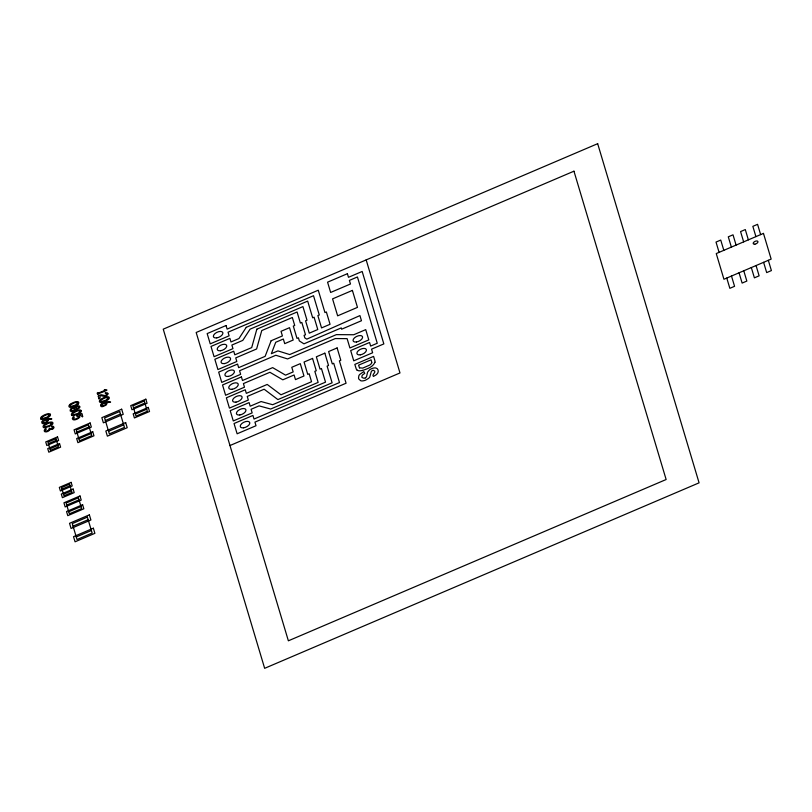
<?xml version="1.0" encoding="UTF-8"?>
<svg xmlns="http://www.w3.org/2000/svg" width="812" height="812" viewBox="0 0 812 812"><rect width="100%" height="100%" fill="white"/><g stroke="black" fill="none" stroke-linecap="round" stroke-linejoin="round"><path stroke-width="1.22" d="M374.941 362.253C372.952 367.136 367.105 368.922 362.497 370.434M49.755 429.578L49.41 430.248A2.274 1.177 -25.5 0 1 48.618 430.949L48.07 431.263A3.796 1.959 -25.5 0 1 47.36 431.578L47.066 431.679A2.893 1.492 -25.5 0 1 45.979 431.882L45.046 431.771A3.035 1.563 -25.5 0 1 44.457 431.385L44.264 430.837A3.735 1.928 -25.5 0 1 44.416 430.025L44.711 429.558A2.345 1.208 -25.5 0 1 45.482 428.888L46.335 428.837L45.817 429.528A2.071 1.076 -25.5 0 0 45.523 430.563M71.243 409.552L71.618 410.781L73.212 410.507A1.776 0.913 -25.5 0 0 74.42 409.624A4.71 2.426 -25.5 0 0 74.775 408.669L74.795 408.659M73.679 417.815L73.76 418.677A2.314 1.198 -25.5 0 0 74.318 418.982L74.511 419.012A3.045 1.573 -25.5 0 0 74.958 419.033A2.933 1.512 -25.5 0 0 75.922 418.87L78.5 417.439A1.259 0.65 -25.5 0 0 78.662 417.094L78.409 416.454A2.294 1.188 -25.5 0 0 77.708 416.211M73.78 417.652L73.922 417.48A6.861 3.542 -25.5 0 1 74.136 417.256C74.572 415.622 71.101 418.312 72.806 419.469A3.461 1.786 -25.5 0 0 73.709 419.845A3.948 2.04 -25.5 0 0 75.343 419.743L76.49 419.388A6.252 3.228 -25.5 0 0 77.556 418.921L79.485 417.52A2.355 1.218 -25.5 0 0 79.809 416.932C78.399 413.694 80.956 415.439 82.266 416.729M98.577 395.637L98.729 395.556A5.075 2.619 -25.5 0 1 99.176 395.353L100.779 394.855A3.086 1.594 -25.5 0 1 101.581 394.805L104.271 395.434A2.629 1.36 -25.5 0 0 104.657 395.454A2.152 1.106 -25.5 0 0 105.743 395.231L106.636 394.409A1.685 0.873 -25.5 0 0 106.687 393.982A2.142 1.106 -25.5 0 0 106.179 393.546L105.073 392.988L107.072 392.805A3.796 1.959 -25.5 0 1 107.306 392.896A3.248 1.675 -25.5 0 1 107.854 393.485L107.894 393.759M365.339 377.854L365.187 377.935A2.314 1.198 -25.5 0 1 364.527 378.179A2.203 1.137 -25.5 0 1 364.04 378.28L362.091 377.539A7.887 4.07 -25.5 0 1 361.847 376.869L362.152 375.489A3.36 1.736 -25.5 0 1 362.72 374.809L364.74 373.398L363.806 371.581L359.757 374.423A6.191 3.197 -25.5 0 0 358.853 375.733L358.528 378.027A16.616 8.587 -25.5 0 0 358.874 379.123L360.782 380.767A5.664 2.923 -25.5 0 0 362.487 380.909L363.258 380.808A5.968 3.086 -25.5 0 0 365.644 380.107L368.496 378.433A5.623 2.903 -25.5 0 0 369.785 377.001L371.328 371.49A1.959 1.015 -25.5 0 1 371.642 371.074L371.764 370.972A1.472 0.761 -25.5 0 1 372.312 370.607A1.705 0.883 -25.5 0 1 372.83 370.404M51.785 428.898L52.039 428.777A1.056 0.538 -25.5 0 0 52.435 428.482L52.719 427.467A1.959 1.015 -25.5 0 0 52.384 427.112L51.846 426.919M45.482 415.176L42.437 416.85L41.879 418.241M48.385 443.677L56.414 440.256M76.866 432.096L89.147 426.858M133.533 407.908L144.871 403.067M105.357 420.514L120.47 414.059M49.918 448.823L57.946 445.392M135.381 414.069L146.708 409.228M78.865 438.774L91.147 433.537M108.585 431.304L123.688 424.859M61.976 489.159L70.005 485.728M63.519 494.295L71.547 490.874M66.746 505.084L79.018 499.847M68.736 511.773L81.017 506.526M229.979 445.534L399.981 372.952L366.171 259.901M73.039 526.156L88.153 519.71M76.267 536.945L91.38 530.5M46.68 418.15L42.254 419.428A3.116 1.604 -25.5 0 1 40.793 418.911M77.475 408.487L75.932 408.203L76.846 406.863A1.736 0.893 -25.5 0 1 78.023 406.579A2.04 1.056 -25.5 0 1 78.51 407.786M106.017 402.59C118.014 402.163 103.012 400.245 101.033 404.264A2.568 1.319 -25.5 0 0 100.556 404.934L100.942 406.406A2.984 1.543 -25.5 0 0 101.561 406.629A3.299 1.705 -25.5 0 0 102.667 406.599L105.763 405.289A2.548 1.309 -25.5 0 0 106.616 404.386L106.748 403.239M99.125 398.783L100.028 398.144A2.639 1.36 -25.5 0 0 100.049 397.596L99.825 395.809A2.456 1.269 -25.5 0 1 100.729 395.637L103.966 396.317A3.573 1.847 -25.5 0 0 106.179 395.799L106.413 395.698A1.847 0.954 -25.5 0 0 107.184 395.17L107.6 394.673A3.248 1.675 -25.5 0 0 107.894 393.739M106.758 397.555L107.174 397.545A2.121 1.096 -25.5 0 1 108.067 398.053L106.199 400.083L101.307 401.585A1.857 0.954 -25.5 0 1 100.708 401.27L101.267 399.88L104.312 398.205A4.74 2.446 -25.5 0 1 106.768 397.535M50.425 422.859L50.841 422.859A2.121 1.096 -25.5 0 1 51.735 423.367L49.867 425.386L44.975 426.899A1.857 0.954 -25.5 0 1 44.376 426.584L44.934 425.194L47.979 423.509A4.74 2.446 -25.5 0 1 50.435 422.849M77.708 416.211L76.561 416.038L77.059 415.379A10.84 5.593 -25.5 0 1 77.353 415.267L80.662 414.029A2.284 1.177 -25.5 0 0 81.109 413.765A1.939 1.005 -25.5 0 1 81.362 413.602L81.941 413.734M105.377 389.577C103.276 389.324 105.012 390.816 104.149 390.745A42.863 22.137 -25.5 0 1 103.215 391.12L101.398 391.831A33.312 17.204 -25.5 0 0 100.323 392.267L100.038 392.389A10.637 5.491 -25.5 0 0 99.267 392.754A9.612 4.963 -25.5 0 1 98.414 393.16M105.032 403.188L104.565 403.006A3.268 1.695 -25.5 0 0 103.926 403.239L101.591 405.361M46.203 420.159L45.736 419.977A3.268 1.695 -25.5 0 0 45.096 420.21L42.772 422.331M74.724 408.619L72.298 408.639A1.492 0.771 -25.5 0 0 71.233 409.563M49.887 429.67L52.963 428.939A2.131 1.096 -25.5 0 0 53.48 428.452C55.338 426.919 51.775 425.163 51.724 426.858M105.154 403.249L105.479 404.366L104.261 405.401A2.456 1.269 -25.5 0 1 101.348 405.492M46.335 420.21L46.649 421.337L45.431 422.372A2.456 1.269 -25.5 0 1 42.518 422.463M359.614 367.866L362.791 368.09L369.561 365.136A4.446 2.294 -25.5 0 0 371.835 362.416M71.629 415.145L71.568 415.054A4.436 2.294 -25.5 0 1 71.446 414.709L71.436 414.313A2.943 1.522 -25.5 0 1 72.065 413.217L72.369 412.922A4.253 2.192 -25.5 0 1 72.725 412.628A8.739 4.517 -25.5 0 1 76.023 410.862A6.222 3.218 -25.5 0 1 79.069 409.969A4.73 2.446 -25.5 0 1 79.647 409.958L80.002 409.979A3.289 1.695 -25.5 0 1 81.139 410.567M40.793 418.901L40.742 418.809A4.436 2.294 -25.5 0 1 40.62 418.464L40.61 418.068A2.943 1.522 -25.5 0 1 41.239 416.972L41.544 416.678A4.253 2.192 -25.5 0 1 41.899 416.383A8.739 4.517 -25.5 0 1 45.198 414.617A6.222 3.218 -25.5 0 1 48.243 413.724A4.73 2.446 -25.5 0 1 48.821 413.714L49.177 413.734A3.289 1.695 -25.5 0 1 50.314 414.323M45.472 430.593L45.502 430.675A1.969 1.015 -25.5 0 0 46.213 431.07L46.487 431.07A1.391 0.721 -25.5 0 0 47.086 430.949L47.867 430.553A1.857 0.964 -25.5 0 0 48.355 430.177A2.101 1.086 -25.5 0 0 48.69 429.751L49.451 428.137L50.841 429A1.137 0.589 -25.5 0 0 51.785 428.909M82.398 415.226L82.022 414.15M760.641 234.617L757.576 224.335L752.846 226.355L755.921 236.627M768.325 260.307L771.4 270.589L766.68 272.599L763.605 262.327M748.37 239.855L745.294 229.573L740.574 231.593L743.65 241.874M756.053 265.544L759.118 275.826L754.399 277.846L751.323 267.564M736.088 245.092L733.013 234.82L728.293 236.83L731.368 247.112M743.772 270.792L746.847 281.064L742.127 283.083L739.052 272.802M723.817 250.34L720.741 240.058L716.022 242.077L719.087 252.349M731.49 276.029L734.566 286.311L729.846 288.321L726.77 278.049M98.384 393.018L97.856 392.511L97.176 393.099A4.588 2.365 -25.5 0 0 97.227 393.302L97.755 394.754L98.668 393.769A9.937 5.126 -25.5 0 0 99.48 393.373A7.724 3.989 -25.5 0 1 100.515 392.886L101.206 392.622A41.29 21.325 -25.5 0 1 102.424 392.166A33.708 17.417 -25.5 0 0 104.129 391.516L104.515 391.354A7.227 3.735 -25.5 0 0 104.931 391.161L105.306 390.988A5.369 2.771 -25.5 0 1 106.149 390.623A4.527 2.334 -25.5 0 0 106.575 390.481L106.971 390.054L106.118 389.73A14.697 7.592 -25.5 0 1 105.367 389.577M47.685 422.93A6.222 3.218 -25.5 0 1 50.73 422.067A4.73 2.446 -25.5 0 1 51.308 422.057L51.674 422.078A3.289 1.695 -25.5 0 1 52.8 422.666A3.908 2.02 -25.5 0 1 52.932 423.103A3.146 1.624 -25.5 0 1 52.222 424.564A5.562 2.872 -25.5 0 1 49.167 426.452L44.751 427.772A3.116 1.604 -25.5 0 1 43.28 427.254A4.436 2.294 -25.5 0 1 43.107 426.797L43.107 426.412A2.943 1.522 -25.5 0 1 43.736 425.305L44.031 425.021A4.253 2.192 -25.5 0 1 44.396 424.727M44.355 424.706A8.739 4.517 -25.5 0 1 47.695 422.961M46.68 418.119A5.562 2.872 -25.5 0 0 49.765 416.241A3.146 1.624 -25.5 0 0 50.466 414.759A3.908 2.02 -25.5 0 0 50.303 414.323M45.482 415.176A4.74 2.446 -25.5 0 1 47.938 414.506L48.344 414.516A2.121 1.096 -25.5 0 1 49.248 415.023L47.37 417.053L42.478 418.556A1.857 0.954 -25.5 0 1 41.879 418.241M78.104 404.143A5.562 2.872 -25.5 0 1 75.008 406.02L70.593 407.34A3.116 1.604 -25.5 0 1 69.121 406.812L69.071 406.71A4.436 2.294 -25.5 0 1 68.949 406.365L68.949 405.97A2.943 1.522 -25.5 0 1 69.568 404.873L69.873 404.579A4.253 2.192 -25.5 0 1 70.238 404.285M78.053 404.132A3.146 1.624 -25.5 0 0 78.794 402.661A3.908 2.02 -25.5 0 0 78.642 402.224A3.289 1.695 -25.5 0 0 77.516 401.625L77.15 401.615A4.73 2.446 -25.5 0 0 76.561 401.646M73.527 402.498A6.222 3.218 -25.5 0 1 76.572 401.625M70.197 404.264A8.739 4.517 -25.5 0 1 73.527 402.519M79.17 410.76A2.121 1.096 -25.5 0 1 80.073 411.268L78.206 413.298L73.303 414.8A1.857 0.954 -25.5 0 1 72.704 414.485L73.263 413.095L76.308 411.42A4.74 2.446 -25.5 0 1 78.764 410.75M71.618 415.155A3.116 1.604 -25.5 0 0 73.08 415.683L77.505 414.394A5.562 2.872 -25.5 0 0 80.591 412.486A3.146 1.624 -25.5 0 0 81.291 411.004A3.908 2.02 -25.5 0 0 81.129 410.567M78.602 407.797A1.756 0.903 -25.5 0 1 77.475 408.456M82.621 416.008A1.096 0.568 -25.5 0 1 82.499 416.779M105.986 402.61A5.714 2.954 -25.5 0 1 106.768 403.188M98.952 398.865A1.066 0.548 -25.5 0 1 98.871 398.367A2.203 1.137 -25.5 0 0 98.891 398.174L98.891 398.144A10.749 5.552 -25.5 0 0 98.81 397.89L98.597 397.393A10.911 5.633 -25.5 0 1 98.506 397.119A6.729 3.481 -25.5 0 0 98.323 396.763A6.729 3.481 -25.5 0 1 98.14 396.408M356.965 370.059A12.941 6.689 -25.5 0 1 356.042 368.262L354.824 364.405L373.591 356.387L374.718 360.163A15.661 8.09 -25.5 0 1 375.002 362.243M357.057 370.008A7.47 3.857 -25.5 0 0 358.833 370.779A9.206 4.76 -25.5 0 0 362.507 370.404M359.574 367.887A13.093 6.76 -25.5 0 1 359.097 366.679L358.599 365.156L371.074 359.828L371.51 361.34A20.665 10.678 -25.5 0 1 371.683 362.223M372.769 370.424A1.472 0.761 -25.5 0 1 373.408 370.343C377.6 371.612 371.216 374.687 373.408 376.433L375.712 375.134A5.785 2.994 -25.5 0 0 377.001 374.017C378.981 372.383 378.565 368.425 375.804 367.988A5.187 2.68 -25.5 0 0 374.535 367.927L373.835 368.009A5.339 2.761 -25.5 0 0 371.693 368.648A5.917 3.055 -25.5 0 0 370.637 369.166A5.207 2.69 -25.5 0 0 369.267 370.089L367.572 372.16L366.679 376.129A6.242 3.228 -25.5 0 1 366.547 376.565L366.171 377.215A1.756 0.903 -25.5 0 1 365.339 377.854M47.989 420.596L47.786 421.357A2.548 1.309 -25.5 0 1 46.944 422.26L43.838 423.57A3.299 1.705 -25.5 0 1 42.742 423.59A2.984 1.543 -25.5 0 1 42.122 423.377L41.737 421.905A2.568 1.319 -25.5 0 1 42.214 421.225C44.142 417.277 59.296 418.941 47.187 419.55A5.714 2.954 -25.5 0 1 47.949 420.159L47.989 420.596M77.597 403.148L75.364 405.127L70.806 406.457A1.857 0.954 -25.5 0 1 70.218 406.142L70.776 404.752L73.811 403.077A4.74 2.446 -25.5 0 1 76.277 402.407L76.673 402.417A2.121 1.096 -25.5 0 1 77.576 402.925L77.597 403.148M79.82 406.974L79.14 408.263L76.734 409.41A1.319 0.68 -25.5 0 1 76.308 409.421L72.339 411.603A2.406 1.248 -25.5 0 1 71.557 411.694L70.157 410.892L70.451 409.147A2.223 1.147 -25.5 0 1 70.989 408.629L73.76 407.502A2.507 1.289 -25.5 0 1 74.714 407.533L75.435 407.015A2.091 1.076 -25.5 0 1 76.095 406.507L76.358 406.365A2.984 1.543 -25.5 0 1 77.211 406.03A2.578 1.33 -25.5 0 1 78.226 405.848L78.896 405.919A3.035 1.563 -25.5 0 1 79.505 406.233L79.82 406.974M99.44 401.098L99.44 401.493A4.436 2.294 -25.5 0 0 99.561 401.838L99.622 401.94A3.116 1.604 -25.5 0 0 101.074 402.468L105.509 401.179A5.562 2.872 -25.5 0 0 108.595 399.271A3.146 1.624 -25.5 0 0 109.285 397.789A3.908 2.02 -25.5 0 0 109.133 397.352A3.289 1.695 -25.5 0 0 108.006 396.753L107.641 396.743A4.73 2.446 -25.5 0 0 107.052 396.774A6.222 3.218 -25.5 0 0 104.017 397.626A8.739 4.517 -25.5 0 0 100.688 399.392A4.253 2.192 -25.5 0 0 100.363 399.707L100.069 400.001A2.943 1.522 -25.5 0 0 99.429 401.098M256.846 329.185L251.7 347.597L234.81 354.814L233.734 351.22L214.845 359.28L217.92 369.561L236.81 361.492L235.734 357.899L256.612 348.977L261.758 330.555L292.34 317.502L294.726 325.47L293.305 326.069L296.999 338.401L298.41 337.802L299.344 340.928L303.942 343.841L341.253 327.916L341.629 329.195L361.462 320.73L359.929 315.594L306.804 339.142L304.835 337.893L304.074 335.376L305.495 334.777L301.81 322.445L300.389 323.044L297.09 312.001L256.846 329.185M271.127 340.756L265.138 356.346L238.647 367.663L237.571 364.06L218.682 372.129L221.757 382.401L240.646 374.342L239.57 370.739L275.826 355.26L287.58 358.934L335.326 338.553L347.12 338.645L349.911 347.972L368.8 339.903L365.725 329.631L353.738 334.747L336.391 334.625L289.691 354.56L277.937 350.885L271.34 353.707L275.735 342.268L283.337 339.02L284.718 343.649L293.213 340.015L289.529 327.683L281.033 331.316L282.414 335.935L271.127 340.756M246.249 327.327L238.951 338.553L230.963 341.964L229.887 338.371L210.998 346.43L214.074 356.712L232.963 348.642L231.887 345.049L242.788 340.39L250.086 329.164L302.927 306.601L306.997 320.222L305.586 320.831L309.27 333.164L317.776 329.53L314.082 317.198L312.671 317.807L307.677 301.1L246.249 327.327M597.673 143.683L163.242 329.164L264.651 668.317L699.081 482.835L597.673 143.683M573.952 171.19L196.179 332.484L288.372 640.81L666.134 479.516L573.952 171.19M226.051 325.521L207.161 333.59L210.237 343.862L229.126 335.803L228.05 332.199L313.513 295.71L319.278 314.985L317.857 315.584L321.552 327.916L330.048 324.292L326.363 311.96L324.942 312.559L318.263 290.209L227.127 329.124L226.051 325.521M347.404 273.705L327.571 282.18L330.646 292.452L350.479 283.987L349.404 280.394L357.432 276.963L377.255 343.253L370.637 346.074L369.561 342.481L350.682 350.54L353.748 360.822L372.637 352.753L371.561 349.16L383.843 343.912L362.172 271.462L348.48 277.308L347.404 273.705M352.398 290.412L332.565 298.877L337.64 315.838L357.473 307.372L352.398 290.412M121.678 409.197L101.845 417.672L103.378 422.808L123.211 414.343L121.678 409.197M57.53 436.876L45.726 441.921L46.802 445.514L58.606 440.469L57.53 436.876M90.112 422.961L74.054 429.822L75.283 433.933L91.34 427.082L90.112 422.961M145.835 399.179L130.722 405.624L131.95 409.735L147.063 403.29L145.835 399.179M55.947 438.713L47.918 442.134L50.385 450.355L58.403 446.935L55.947 438.713M88.528 424.798L76.257 430.045L79.485 440.835L91.756 435.587L88.528 424.798M119.699 411.491L104.586 417.947L109.346 433.872L124.459 427.427L119.699 411.491M144.252 401.006L132.914 405.848L135.99 416.13L147.327 411.288L144.252 401.006M59.53 443.555L47.725 448.6L48.801 452.193L60.606 447.158L59.53 443.555M148.291 407.401L133.178 413.846L134.406 417.957L149.52 411.511L148.291 407.401M92.72 431.7L76.673 438.561L77.901 442.672L93.959 435.811L92.72 431.7M125.667 422.565L105.834 431.03L107.377 436.166L127.21 427.701L125.667 422.565M241.418 376.91L222.529 384.979L225.604 395.251L244.483 387.192L243.407 383.589L269.899 372.282L282.809 379.813L294.086 374.992L295.477 379.62L303.972 375.986L300.288 363.654L291.782 367.288L293.173 371.906L285.56 375.154L272.659 367.623L242.494 380.503L241.418 376.91M312.559 358.417L304.064 362.04L307.748 374.373L309.169 373.774L311.544 381.731L280.962 394.794L267.219 384.441L246.33 393.353L245.254 389.76L226.365 397.819L229.441 408.101L248.33 400.032L247.254 396.439L264.144 389.222L277.887 399.585L318.142 382.401L314.833 371.348L316.254 370.749L312.559 358.417M324.841 353.169L316.345 356.803L320.029 369.135L321.44 368.526L325.521 382.147L272.67 404.711L261.078 401.544L250.177 406.203L249.101 402.6L230.212 410.669L233.277 420.951L252.167 412.882L251.091 409.289L259.079 405.878L270.68 409.035L332.108 382.807L327.114 366.11L328.525 365.501L324.841 353.169M337.122 347.932L328.616 351.555L332.301 363.888L333.722 363.289L339.487 382.553L254.014 419.053L252.938 415.45L234.049 423.519L237.124 433.791L256.013 425.732L254.938 422.128L346.074 383.223L339.386 360.863L340.807 360.264L337.122 347.932M71.131 482.358L59.327 487.393L60.403 490.996L72.207 485.952L71.131 482.358M69.548 484.185L61.519 487.616L63.975 495.838L72.004 492.407L69.548 484.185M73.131 489.037L61.316 494.072L62.392 497.675L74.196 492.63L73.131 489.037M79.992 495.959L63.935 502.811L65.163 506.921L81.22 500.07L79.992 495.959M78.409 497.786L66.127 503.034L69.355 513.823L81.636 508.586L78.409 497.786M82.601 504.688L66.543 511.55L67.772 515.661L83.829 508.799L82.601 504.688M89.361 514.849L69.527 523.314L71.07 528.45L90.903 519.984L89.361 514.849M87.381 517.132L72.278 523.588L77.038 539.523L92.152 533.068L87.381 517.132M763.473 233.399L716.255 253.567L723.939 279.257L771.156 259.099L763.473 233.399M93.36 528.206L73.527 536.671L75.059 541.807L94.892 533.342L93.36 528.206M220.61 350.733A5.146 2.659 -25.5 0 0 226.639 345.344A5.146 2.659 -25.5 0 0 218.702 346.541A5.146 2.659 -25.5 0 0 220.61 350.733M224.457 363.583A5.146 2.659 -25.5 0 0 230.476 358.193A5.146 2.659 -25.5 0 0 222.539 359.391A5.146 2.659 -25.5 0 0 224.457 363.583M228.294 376.423A5.146 2.659 -25.5 0 0 234.323 371.043A5.146 2.659 -25.5 0 0 226.386 372.241A5.146 2.659 -25.5 0 0 228.294 376.423M232.13 389.273A5.146 2.659 -25.5 0 0 238.16 383.883A5.146 2.659 -25.5 0 0 230.222 385.081A5.146 2.659 -25.5 0 0 232.13 389.273M239.814 414.973A5.146 2.659 -25.5 0 0 245.843 409.583A5.146 2.659 -25.5 0 0 237.906 410.781A5.146 2.659 -25.5 0 0 239.814 414.973M243.661 427.812A5.146 2.659 -25.5 0 0 249.69 422.433A5.146 2.659 -25.5 0 0 241.743 423.62A5.146 2.659 -25.5 0 0 243.661 427.812M235.977 402.123A5.146 2.659 -25.5 0 0 242.006 396.733A5.146 2.659 -25.5 0 0 234.069 397.931A5.146 2.659 -25.5 0 0 235.977 402.123M216.774 337.883A5.146 2.659 -25.5 0 0 222.792 332.504A5.146 2.659 -25.5 0 0 214.855 333.691A5.146 2.659 -25.5 0 0 216.774 337.883M754.886 244.168A2.578 1.33 -25.5 0 0 757.9 241.479A2.578 1.33 -25.5 0 0 753.932 242.077A2.578 1.33 -25.5 0 0 754.886 244.168M356.448 341.994A5.146 2.659 -25.5 0 0 362.477 336.604A5.146 2.659 -25.5 0 0 354.539 337.802A5.146 2.659 -25.5 0 0 356.448 341.994M360.284 354.844A5.146 2.659 -25.5 0 0 366.313 349.454A5.146 2.659 -25.5 0 0 358.376 350.652A5.146 2.659 -25.5 0 0 360.284 354.844"/></g></svg>
